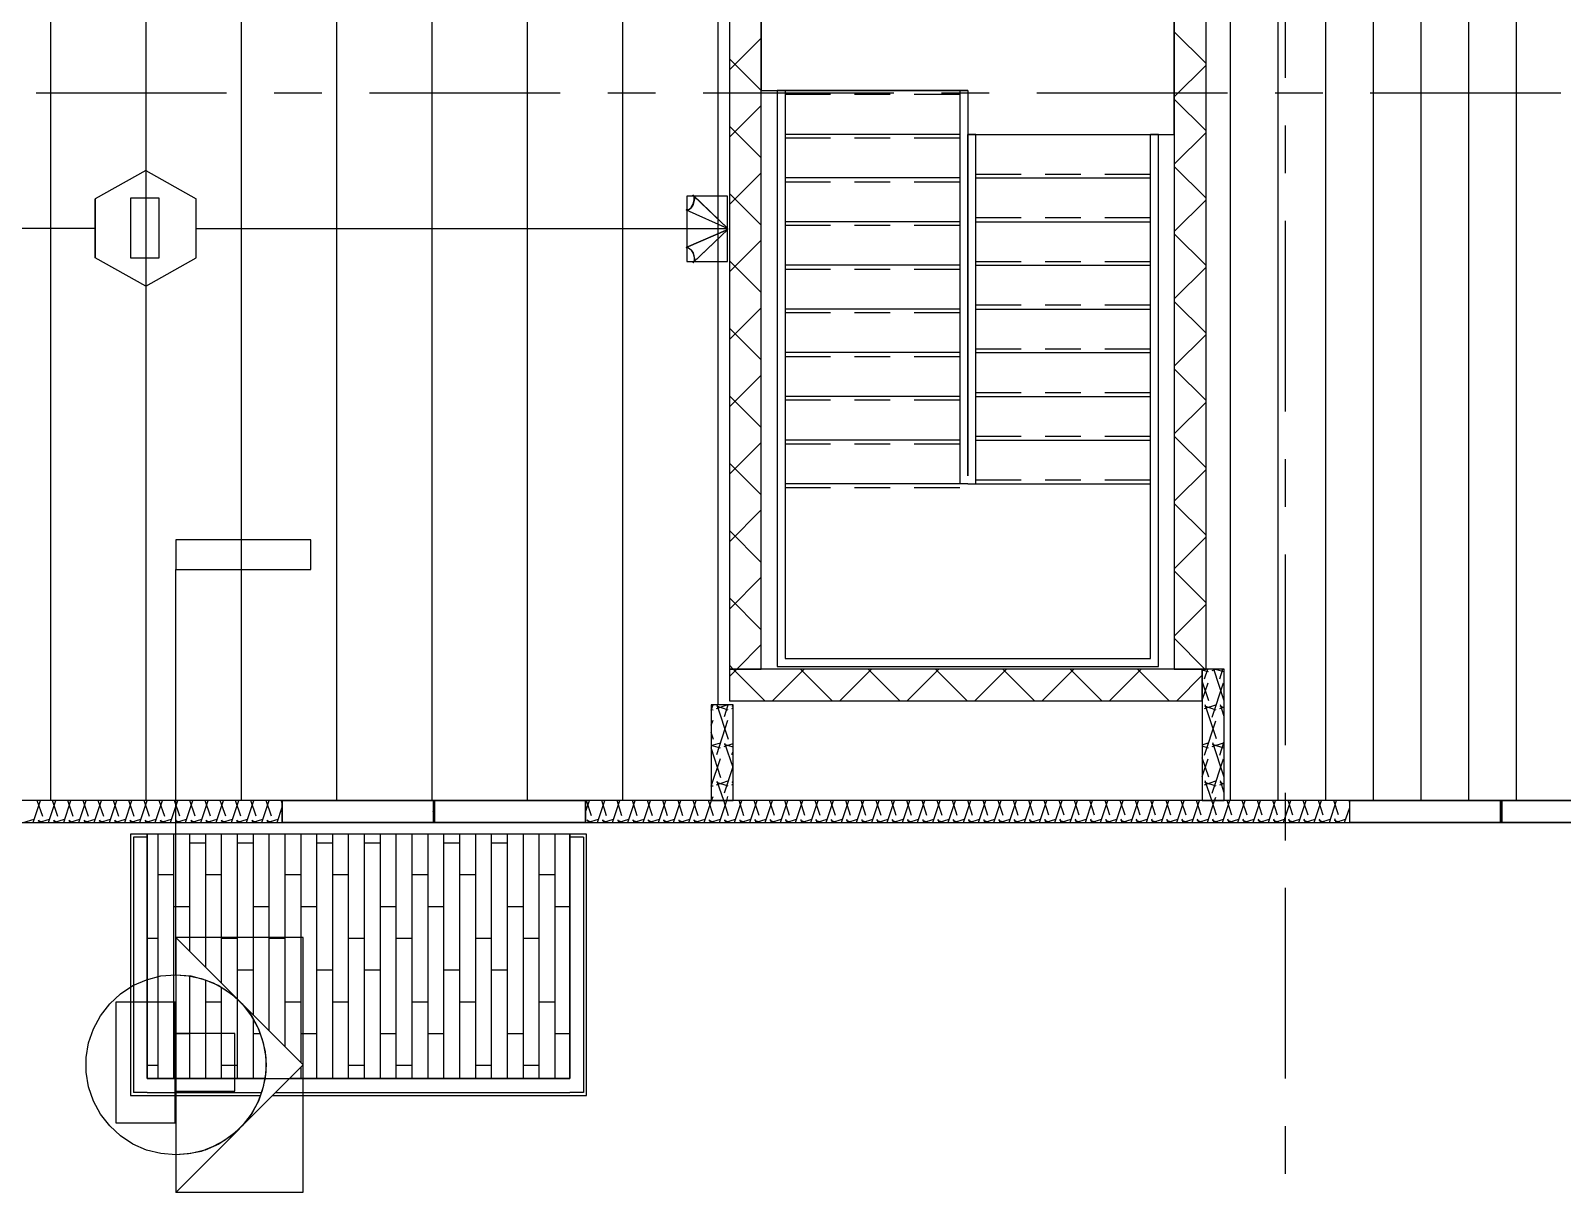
# Model space of a CAD drawing. Extents: x 0 to 3024, y 0 to 2160.
# Drawn here: x 1086.4 to 1375.6, y 273.8 to 493.2 of the extents above; entities that cross this region are included whole.
import ezdxf

# ---------------------------------------------------------------- set-up
doc = ezdxf.new("R2010")
doc.units = 0
doc.layers.add('CTR-1st_Phase-Structure_S213-THIRD_FLOOR_FRAMING_PLAN', color=7, linetype='CONTINUOUS')

msp = doc.modelspace()

# ---------------------------------------------------------------- linework, layer by layer
at = {"layer": 'CTR-1st_Phase-Structure_S213-THIRD_FLOOR_FRAMING_PLAN', "color": 1}
for points in [[(1366.919966, 639.480038), (1366.919966, 370.260045), (1366.919966, 347.760045)], [(1357.919966, 630.480038), (1357.919966, 370.260045), (1357.919966, 347.760045)], [(1348.919966, 621.480038), (1348.919966, 370.260045), (1348.919966, 347.760045)], [(1090.139973, 616.200039), (1090.139973, 370.260045), (1090.139973, 347.760045)], [(1162.139971, 616.200039), (1162.139971, 370.260045), (1162.139971, 347.760045)], [(1180.13997, 616.200039), (1180.13997, 370.260045), (1180.13997, 347.760045)], [(1198.13997, 616.200039), (1198.13997, 370.260045), (1198.13997, 347.760045)], [(1216.13997, 616.200039), (1216.13997, 388.380044), (1216.13997, 365.880045)], [(1312.919967, 616.200039), (1312.919967, 370.260045), (1312.919967, 347.760045)], [(1339.919967, 612.480039), (1339.919967, 370.260045), (1339.919967, 347.760045)], [(1321.919967, 608.280039), (1321.919967, 370.260045), (1321.919967, 347.760045)], [(1330.919967, 603.480039), (1330.919967, 370.260045), (1330.919967, 347.760045)], [(1108.139972, 600.480039), (1108.139972, 370.260045), (1108.139972, 347.760045)], [(1126.139972, 600.480039), (1126.139972, 370.260045), (1126.139972, 347.760045)], [(1144.139971, 600.480039), (1144.139971, 370.260045), (1144.139971, 347.760045)], [(1323.359967, 484.260042), (1323.359967, 520.260041)], [(1308.359967, 486.960042), (1302.359967, 492.960042)], [(1218.35997, 485.760042), (1224.359969, 491.760042)], [(1224.359969, 481.860042), (1218.35997, 487.860042)], [(1302.359967, 480.660042), (1308.359967, 486.660042)], [(1123.379972, 481.380042), (1087.379973, 481.380042)], [(1141.379971, 481.380042), (1132.379972, 481.380042)], [(1186.37997, 481.380042), (1150.379971, 481.380042)], [(1204.37997, 481.380042), (1195.37997, 481.380042)], [(1249.379969, 481.380042), (1213.37997, 481.380042)], [(1228.859969, 481.860042), (1227.359969, 481.860042), (1227.359969, 405.780044)], [(1228.859969, 481.860042), (1228.859969, 473.580042)], [(1261.859968, 481.860042), (1228.859969, 481.860042)], [(1237.439969, 481.080042), (1228.859969, 481.080042)], [(1248.719969, 481.080042), (1241.939969, 481.080042)], [(1261.859968, 481.080042), (1253.219969, 481.080042)], [(1267.379968, 481.380042), (1258.379969, 481.380042)], [(1263.359968, 481.860042), (1261.859968, 481.860042)], [(1261.859968, 481.860042), (1261.859968, 473.580042)], [(1263.359968, 481.860042), (1263.359968, 409.080044)], [(1312.379967, 481.380042), (1276.379968, 481.380042)], [(1308.359967, 474.240042), (1302.359967, 480.240042)], [(1330.379967, 481.380042), (1321.379967, 481.380042)], [(1375.379966, 481.380042), (1339.379967, 481.380042)], [(1218.35997, 473.040042), (1224.359969, 479.040042)], [(1224.359969, 469.140042), (1218.35997, 475.140042)], [(1323.359967, 466.260042), (1323.359967, 475.260042)], [(1228.859969, 473.580042), (1228.859969, 465.360042)], [(1261.859968, 473.580042), (1228.859969, 473.580042)], [(1237.439969, 472.860042), (1228.859969, 472.860042)], [(1248.719969, 472.860042), (1241.939969, 472.860042)], [(1261.859968, 472.860042), (1253.219969, 472.860042)], [(1261.859968, 473.580042), (1261.859968, 465.360042)], [(1264.859968, 473.580042), (1263.359968, 473.580042)], [(1263.359968, 409.080044), (1263.359968, 473.580042)], [(1264.859968, 465.360042), (1264.859968, 473.580042)], [(1264.859968, 473.580042), (1297.859968, 473.580042)], [(1299.359968, 473.580042), (1297.859968, 473.580042)], [(1297.859968, 465.360042), (1297.859968, 473.580042)], [(1299.359968, 401.160044), (1299.359968, 473.580042)], [(1302.359967, 467.940042), (1308.359967, 473.940042)], [(1218.35997, 460.320042), (1224.359969, 466.320042)], [(1264.859968, 466.080042), (1273.439968, 466.080042)], [(1277.939968, 466.080042), (1284.719968, 466.080042)], [(1289.219968, 466.080042), (1297.859968, 466.080042)], [(1308.359967, 461.520042), (1302.359967, 467.520042)], [(1228.859969, 465.360042), (1228.859969, 457.080043)], [(1261.859968, 465.360042), (1228.859969, 465.360042)], [(1237.439969, 464.580042), (1228.859969, 464.580042)], [(1248.719969, 464.580042), (1241.939969, 464.580042)], [(1261.859968, 464.580042), (1253.219969, 464.580042)], [(1261.859968, 465.360042), (1261.859968, 457.080043)], [(1264.859968, 457.080043), (1264.859968, 465.360042)], [(1264.859968, 465.360042), (1297.859968, 465.360042)], [(1297.859968, 457.080043), (1297.859968, 465.360042)], [(1224.359969, 456.420043), (1218.35997, 462.420042)], [(1302.359967, 455.220043), (1308.359967, 461.220042)], [(1228.859969, 457.080043), (1228.859969, 448.860043)], [(1261.859968, 457.080043), (1228.859969, 457.080043)], [(1261.859968, 457.080043), (1261.859968, 448.860043)], [(1264.859968, 457.860043), (1273.439968, 457.860043)], [(1264.859968, 448.860043), (1264.859968, 457.080043)], [(1264.859968, 457.080043), (1297.859968, 457.080043)], [(1277.939968, 457.860043), (1284.719968, 457.860043)], [(1289.219968, 457.860043), (1297.859968, 457.860043)], [(1297.859968, 448.860043), (1297.859968, 457.080043)], [(1323.359967, 421.260043), (1323.359967, 457.260043)], [(1237.439969, 456.360043), (1228.859969, 456.360043)], [(1248.719969, 456.360043), (1241.939969, 456.360043)], [(1261.859968, 456.360043), (1253.219969, 456.360043)], [(1308.359967, 448.800043), (1302.359967, 454.800043)], [(1218.35997, 447.600043), (1224.359969, 453.600043)], [(1224.359969, 443.700043), (1218.35997, 449.700043)], [(1228.859969, 448.860043), (1228.859969, 440.580043)], [(1261.859968, 448.860043), (1228.859969, 448.860043)], [(1261.859968, 448.860043), (1261.859968, 440.580043)], [(1264.859968, 449.580043), (1273.439968, 449.580043)], [(1264.859968, 440.580043), (1264.859968, 448.860043)], [(1264.859968, 448.860043), (1297.859968, 448.860043)], [(1277.939968, 449.580043), (1284.719968, 449.580043)], [(1289.219968, 449.580043), (1297.859968, 449.580043)], [(1297.859968, 440.580043), (1297.859968, 448.860043)], [(1302.359967, 442.500043), (1308.359967, 448.500043)], [(1237.439969, 448.080043), (1228.859969, 448.080043)], [(1248.719969, 448.080043), (1241.939969, 448.080043)], [(1261.859968, 448.080043), (1253.219969, 448.080043)], [(1218.35997, 434.820043), (1224.359969, 440.820043)], [(1228.859969, 440.580043), (1228.859969, 432.360043)], [(1261.859968, 440.580043), (1228.859969, 440.580043)], [(1237.439969, 439.860043), (1228.859969, 439.860043)], [(1248.719969, 439.860043), (1241.939969, 439.860043)], [(1261.859968, 439.860043), (1253.219969, 439.860043)], [(1261.859968, 440.580043), (1261.859968, 432.360043)], [(1264.859968, 441.360043), (1273.439968, 441.360043)], [(1264.859968, 432.360043), (1264.859968, 440.580043)], [(1264.859968, 440.580043), (1297.859968, 440.580043)], [(1277.939968, 441.360043), (1284.719968, 441.360043)], [(1289.219968, 441.360043), (1297.859968, 441.360043)], [(1297.859968, 432.360043), (1297.859968, 440.580043)], [(1308.359967, 436.020043), (1302.359967, 442.020043)], [(1224.359969, 430.980043), (1218.35997, 436.980043)], [(1302.359967, 429.780043), (1308.359967, 435.780043)], [(1228.859969, 432.360043), (1228.859969, 424.080043)], [(1261.859968, 432.360043), (1228.859969, 432.360043)], [(1237.439969, 431.580043), (1228.859969, 431.580043)], [(1248.719969, 431.580043), (1241.939969, 431.580043)], [(1261.859968, 431.580043), (1253.219969, 431.580043)], [(1261.859968, 432.360043), (1261.859968, 424.080043)], [(1264.859968, 433.080043), (1273.439968, 433.080043)], [(1264.859968, 424.080043), (1264.859968, 432.360043)], [(1264.859968, 432.360043), (1297.859968, 432.360043)], [(1277.939968, 433.080043), (1284.719968, 433.080043)], [(1289.219968, 433.080043), (1297.859968, 433.080043)], [(1297.859968, 424.080043), (1297.859968, 432.360043)], [(1308.359967, 423.300043), (1302.359967, 429.300043)], [(1218.35997, 422.100043), (1224.359969, 428.100043)], [(1224.359969, 418.200044), (1218.35997, 424.200043)], [(1228.859969, 424.080043), (1228.859969, 415.860044)], [(1261.859968, 424.080043), (1228.859969, 424.080043)], [(1237.439969, 423.360043), (1228.859969, 423.360043)], [(1248.719969, 423.360043), (1241.939969, 423.360043)], [(1261.859968, 423.360043), (1253.219969, 423.360043)], [(1261.859968, 424.080043), (1261.859968, 415.860044)], [(1264.859968, 424.860043), (1273.439968, 424.860043)], [(1264.859968, 415.860044), (1264.859968, 424.080043)], [(1264.859968, 424.080043), (1297.859968, 424.080043)], [(1277.939968, 424.860043), (1284.719968, 424.860043)], [(1289.219968, 424.860043), (1297.859968, 424.860043)], [(1297.859968, 415.860044), (1297.859968, 424.080043)], [(1302.359967, 417.000044), (1308.359967, 423.000043)], [(1264.859968, 416.580044), (1273.439968, 416.580044)], [(1277.939968, 416.580044), (1284.719968, 416.580044)], [(1289.219968, 416.580044), (1297.859968, 416.580044)], [(1308.359967, 410.580044), (1302.359967, 416.580044)], [(1218.35997, 409.380044), (1224.359969, 415.380044)], [(1228.859969, 415.860044), (1228.859969, 407.580044)], [(1261.859968, 415.860044), (1228.859969, 415.860044)], [(1237.439969, 415.080044), (1228.859969, 415.080044)], [(1248.719969, 415.080044), (1241.939969, 415.080044)], [(1261.859968, 415.080044), (1253.219969, 415.080044)], [(1261.859968, 415.860044), (1261.859968, 409.080044)], [(1264.859968, 407.580044), (1264.859968, 415.860044)], [(1264.859968, 415.860044), (1297.859968, 415.860044)], [(1297.859968, 407.580044), (1297.859968, 415.860044)], [(1224.359969, 405.480044), (1218.35997, 411.480044)], [(1323.359967, 403.260044), (1323.359967, 412.260044)], [(1261.859968, 409.080044), (1261.859968, 407.580044)], [(1261.859968, 409.080044), (1261.859968, 407.580044)], [(1264.859968, 408.360044), (1273.439968, 408.360044)], [(1277.939968, 408.360044), (1284.719968, 408.360044)], [(1289.219968, 408.360044), (1297.859968, 408.360044)], [(1302.359967, 404.280044), (1308.359967, 410.280044)], [(1227.359969, 405.780044), (1227.359969, 373.080045)], [(1228.859969, 407.580044), (1228.859969, 405.780044)], [(1261.859968, 407.580044), (1228.859969, 407.580044)], [(1237.439969, 406.860044), (1228.859969, 406.860044)], [(1228.859969, 405.780044), (1228.859969, 374.580045)], [(1248.719969, 406.860044), (1241.939969, 406.860044)], [(1261.859968, 406.860044), (1253.219969, 406.860044)], [(1263.359968, 407.580044), (1261.859968, 407.580044)], [(1263.359968, 407.580044), (1264.859968, 407.580044)], [(1264.859968, 407.580044), (1297.859968, 407.580044)], [(1297.859968, 401.160044), (1297.859968, 407.580044)], [(1218.35997, 396.660044), (1224.359969, 402.660044)], [(1308.359967, 397.860044), (1302.359967, 403.860044)], [(1297.859968, 374.580045), (1297.859968, 401.160044)], [(1299.359968, 373.080045), (1299.359968, 401.160044)], [(1224.359969, 392.760044), (1218.35997, 398.760044)], [(1302.359967, 391.560044), (1308.359967, 397.560044)], [(1323.359967, 358.260045), (1323.359967, 394.260044)], [(1308.359967, 385.140044), (1302.359967, 391.140044)], [(1218.35997, 383.940044), (1224.359969, 389.940044)], [(1224.359969, 380.040044), (1218.35997, 386.040044)], [(1302.359967, 378.840045), (1308.359967, 384.840044)], [(1219.73997, 372.600045), (1224.359969, 377.220045)], [(1308.119967, 372.600045), (1302.359967, 378.420045)], [(1219.01997, 372.600045), (1218.35997, 373.320045)], [(1228.859969, 374.580045), (1297.859968, 374.580045)], [(1218.35997, 371.220045), (1219.73997, 372.600045)], [(1225.019969, 366.600045), (1219.01997, 372.600045)], [(1226.459969, 366.600045), (1232.459969, 372.600045)], [(1227.359969, 373.080045), (1299.359968, 373.080045)], [(1237.739969, 366.600045), (1231.739969, 372.600045)], [(1239.179969, 366.600045), (1245.179969, 372.600045)], [(1250.519969, 366.600045), (1244.519969, 372.600045)], [(1251.899969, 366.600045), (1257.899969, 372.600045)], [(1263.239968, 366.600045), (1257.239969, 372.600045)], [(1264.679968, 366.600045), (1270.679968, 372.600045)], [(1275.959968, 366.600045), (1269.959968, 372.600045)], [(1277.399968, 366.600045), (1283.399968, 372.600045)], [(1288.679968, 366.600045), (1282.679968, 372.600045)], [(1290.119968, 366.600045), (1296.119968, 372.600045)], [(1301.399967, 366.600045), (1295.399968, 372.600045)], [(1302.839967, 366.600045), (1307.639967, 371.460045)], [(1323.359967, 340.260045), (1323.359967, 349.260045)], [(1110.359972, 341.400045), (1110.359972, 295.260047)], [(1113.359972, 341.400045), (1113.359972, 295.260047)], [(1116.359972, 341.400045), (1116.359972, 319.320046)], [(1119.359972, 341.400045), (1119.359972, 316.320046)], [(1122.359972, 341.400045), (1122.359972, 313.320046)], [(1125.359972, 341.400045), (1125.359972, 310.320046)], [(1128.359972, 341.400045), (1128.359972, 307.320046)], [(1131.359972, 341.400045), (1131.359972, 304.320046)], [(1134.359972, 341.400045), (1134.359972, 301.320046)], [(1137.359972, 341.400045), (1137.359972, 298.320047)], [(1140.359971, 341.400045), (1140.359971, 295.260047)], [(1143.359971, 341.400045), (1143.359971, 295.260047)], [(1146.359971, 341.400045), (1146.359971, 295.260047)], [(1149.359971, 341.400045), (1149.359971, 295.260047)], [(1152.359971, 341.400045), (1152.359971, 295.260047)], [(1155.359971, 341.400045), (1155.359971, 295.260047)], [(1158.359971, 341.400045), (1158.359971, 295.260047)], [(1161.359971, 341.400045), (1161.359971, 295.260047)], [(1164.359971, 341.400045), (1164.359971, 295.260047)], [(1167.359971, 341.400045), (1167.359971, 295.260047)], [(1170.359971, 341.400045), (1170.359971, 295.260047)], [(1173.359971, 341.400045), (1173.359971, 295.260047)], [(1176.359971, 341.400045), (1176.359971, 295.260047)], [(1179.359971, 341.400045), (1179.359971, 295.260047)], [(1182.35997, 341.400045), (1182.35997, 295.260047)], [(1185.35997, 341.400045), (1185.35997, 295.260047)], [(1116.359972, 339.780046), (1119.359972, 339.780046)], [(1125.359972, 339.780046), (1128.359972, 339.780046)], [(1140.359971, 339.780046), (1143.359971, 339.780046)], [(1149.359971, 339.780046), (1152.359971, 339.780046)], [(1164.359971, 339.780046), (1167.359971, 339.780046)], [(1173.359971, 339.780046), (1176.359971, 339.780046)], [(1110.359972, 333.780046), (1113.359972, 333.780046)], [(1119.359972, 333.780046), (1122.359972, 333.780046)], [(1134.359972, 333.780046), (1137.359972, 333.780046)], [(1143.359971, 333.780046), (1146.359971, 333.780046)], [(1158.359971, 333.780046), (1161.359971, 333.780046)], [(1167.359971, 333.780046), (1170.359971, 333.780046)], [(1182.35997, 333.780046), (1185.35997, 333.780046)], [(1323.359967, 295.260047), (1323.359967, 331.260046)], [(1113.359972, 327.780046), (1116.359972, 327.780046)], [(1128.359972, 327.780046), (1131.359972, 327.780046)], [(1137.359972, 327.780046), (1140.359971, 327.780046)], [(1152.359971, 327.780046), (1155.359971, 327.780046)], [(1161.359971, 327.780046), (1164.359971, 327.780046)], [(1176.359971, 327.780046), (1179.359971, 327.780046)], [(1185.35997, 327.780046), (1188.17997, 327.780046)], [(1108.379972, 321.780046), (1110.359972, 321.780046)], [(1122.359972, 321.780046), (1125.359972, 321.780046)], [(1131.359972, 321.780046), (1134.359972, 321.780046)], [(1146.359971, 321.780046), (1149.359971, 321.780046)], [(1155.359971, 321.780046), (1158.359971, 321.780046)], [(1170.359971, 321.780046), (1173.359971, 321.780046)], [(1179.359971, 321.780046), (1182.35997, 321.780046)], [(1125.359972, 315.780046), (1128.359972, 315.780046)], [(1140.359971, 315.780046), (1143.359971, 315.780046)], [(1149.359971, 315.780046), (1152.359971, 315.780046)], [(1164.359971, 315.780046), (1167.359971, 315.780046)], [(1173.359971, 315.780046), (1176.359971, 315.780046)], [(1116.359972, 314.640046), (1116.359972, 295.260047)], [(1119.359972, 313.860046), (1119.359972, 295.260047)], [(1122.359972, 312.480046), (1122.359972, 295.260047)], [(1110.359972, 309.780046), (1113.359972, 309.780046)], [(1119.359972, 309.780046), (1122.359972, 309.780046)], [(1125.359972, 310.260046), (1125.359972, 295.260047)], [(1134.359972, 309.780046), (1137.359972, 309.780046)], [(1143.359971, 309.780046), (1146.359971, 309.780046)], [(1158.359971, 309.780046), (1161.359971, 309.780046)], [(1167.359971, 309.780046), (1170.359971, 309.780046)], [(1182.35997, 309.780046), (1185.35997, 309.780046)], [(1113.359972, 303.780046), (1116.359972, 303.780046)], [(1128.359972, 306.540046), (1128.359972, 295.260047)], [(1128.359972, 303.780046), (1129.679972, 303.780046)], [(1137.359972, 303.780046), (1140.359971, 303.780046)], [(1152.359971, 303.780046), (1155.359971, 303.780046)], [(1161.359971, 303.780046), (1164.359971, 303.780046)], [(1176.359971, 303.780046), (1179.359971, 303.780046)], [(1185.35997, 303.780046), (1188.17997, 303.780046)], [(1108.379972, 297.780047), (1110.359972, 297.780047)], [(1122.359972, 297.780047), (1125.359972, 297.780047)], [(1137.359972, 297.420047), (1137.359972, 295.260047)], [(1146.359971, 297.780047), (1149.359971, 297.780047)], [(1155.359971, 297.780047), (1158.359971, 297.780047)], [(1170.359971, 297.780047), (1173.359971, 297.780047)], [(1179.359971, 297.780047), (1182.35997, 297.780047)], [(1323.359967, 277.260047), (1323.359967, 286.260047)]]:
    msp.add_lwpolyline(points, dxfattribs=at)
at = {"layer": 'CTR-1st_Phase-Structure_S213-THIRD_FLOOR_FRAMING_PLAN', "color": 7}
for points in [[(1218.35997, 534.600041), (1218.35997, 372.600045), (1224.359969, 372.600045), (1224.359969, 534.600041)], [(1302.359967, 534.600041), (1302.359967, 372.600045), (1308.359967, 372.600045), (1308.359967, 534.600041)], [(1105.199972, 461.520042), (1105.199972, 450.240043), (1110.659972, 450.240043), (1110.659972, 461.520042)], [(1218.05997, 455.820043), (1211.63997, 461.940042), (1211.69997, 461.820042), (1211.75997, 461.580042), (1211.75997, 461.340042), (1211.69997, 461.100042), (1211.63997, 460.860042), (1211.57997, 460.560042), (1211.45997, 460.320042), (1211.27997, 460.020042), (1211.15997, 459.840043), (1210.97997, 459.600043), (1210.79997, 459.480043), (1210.61997, 459.360043), (1210.43997, 459.300043), (1210.31997, 459.240043), (1210.13997, 459.300043)], [(1210.31997, 461.940042), (1210.31997, 449.580043), (1218.00007, 449.580043), (1218.00007, 461.940042)], [(1218.05997, 455.640043), (1210.13997, 452.220043), (1210.31997, 452.220043), (1210.43997, 452.220043), (1210.61997, 452.160043), (1210.79997, 452.040043), (1210.97997, 451.860043), (1211.15997, 451.680043), (1211.27997, 451.440043), (1211.45997, 451.200043), (1211.57997, 450.960043), (1211.63997, 450.660043), (1211.69997, 450.420043), (1211.75997, 450.120043), (1211.75997, 449.880043), (1211.69997, 449.700043), (1211.63997, 449.520043)], [(1113.779972, 397.020044), (1113.779972, 391.380144), (1139.279972, 391.380144), (1139.279972, 397.020044)], [(1139.279972, 397.020044), (1113.779972, 397.020044), (1113.779972, 391.380044), (1139.279972, 391.380044)], [(1218.35997, 372.600045), (1218.35997, 366.600045), (1307.639967, 366.600045), (1307.639967, 372.600045)], [(1307.639967, 372.600045), (1307.639967, 347.760045), (1311.779967, 347.760045), (1311.779967, 372.600045)], [(1214.87997, 365.880045), (1214.87997, 347.760045), (1219.01997, 347.760045), (1219.01997, 365.880045)], [(384.77999, 347.760045), (384.77999, 343.620145), (1565.759961, 343.620145), (1565.759961, 347.760045)], [(1047.179974, 343.620045), (1133.879972, 343.620045), (1133.879972, 347.760045), (1047.179974, 347.760045)], [(1162.379971, 343.620045), (1162.679971, 343.620045), (1162.679971, 347.760045), (1162.379971, 347.760045)], [(1363.979966, 343.620045), (1364.279966, 343.620045), (1364.279966, 347.760045), (1363.979966, 347.760045)], [(1108.379972, 341.400045), (1108.379972, 295.260047), (1188.17997, 295.260047), (1188.17997, 341.400045)], [(1113.779972, 321.900046), (1113.779972, 273.840047), (1137.839972, 273.840047), (1137.839972, 321.900046)], [(1137.839972, 297.840047), (1113.779972, 321.900046), (1113.779972, 314.880046), (1116.179972, 314.700046), (1118.579972, 314.160046), (1120.859972, 313.320046), (1122.959972, 312.180046), (1124.939972, 310.740046), (1126.619972, 309.000046), (1128.119972, 307.080046), (1129.259972, 304.920046), (1130.099972, 302.640046), (1130.639972, 300.300046), (1130.819972, 297.840047), (1130.639972, 295.440047), (1130.099972, 293.040047), (1129.259972, 290.820047), (1128.119972, 288.660047), (1126.619972, 286.740047), (1124.939972, 285.000047), (1122.959972, 283.560047), (1120.859972, 282.420047), (1118.579972, 281.520047), (1116.179972, 281.040047), (1113.779972, 280.860047), (1113.779972, 273.780047)], [(1102.439972, 309.720046), (1102.439972, 286.920047), (1113.659972, 286.920047), (1113.659972, 309.720046)], [(1113.659972, 303.780046), (1113.659972, 292.860047), (1124.939972, 292.860047), (1124.939972, 303.780046)]]:
    msp.add_lwpolyline(points, close=True, dxfattribs=at)
for points in [[(1218.35997, 534.600041), (1218.35997, 372.600045)], [(1224.359969, 372.600045), (1224.359969, 534.600041)], [(1224.359969, 534.600041), (1224.359969, 481.860042), (1263.359968, 481.860042), (1263.359968, 473.580042), (1302.359967, 473.580042), (1302.359967, 534.600041)], [(1302.359967, 534.600041), (1302.359967, 372.600045)], [(1307.639967, 372.600045), (1308.359967, 372.600045), (1308.359967, 534.600041), (1306.379967, 534.600041)], [(1108.139972, 466.740042), (1098.539973, 461.400042), (1098.539973, 450.240043)], [(1108.139972, 466.740042), (1117.619972, 461.400042)], [(1108.139972, 444.900043), (1098.539973, 450.240043), (1098.539973, 461.400042)], [(1108.139972, 444.900043), (1117.619972, 450.240043), (1117.619972, 461.400042)], [(1211.09997, 459.780043), (1211.45997, 460.380042)], [(1218.05997, 455.820043), (1211.39997, 462.180042)], [(1211.69997, 461.220042), (1211.69997, 461.820042), (1211.39997, 462.180042)], [(1211.51997, 460.440042), (1211.69997, 461.160042)], [(1210.13997, 459.300043), (1218.05997, 455.820043)], [(1210.13997, 459.300043), (1210.61997, 459.300043)], [(1210.61997, 459.360043), (1211.09997, 459.720043)], [(1098.539973, 455.820043), (998.279975, 455.820043)], [(1117.619972, 455.820043), (1218.05997, 455.820043)], [(1210.13997, 452.220043), (1218.05997, 455.640043)], [(1218.05997, 455.640043), (1211.39997, 449.340043)], [(1210.13997, 452.220043), (1210.61997, 452.160043), (1211.09997, 451.800043)], [(1211.09997, 451.740043), (1211.45997, 451.080043)], [(1211.69997, 450.300043), (1211.69997, 449.700043), (1211.39997, 449.340043)], [(1211.51997, 451.080043), (1211.69997, 450.360043)], [(1113.779972, 397.020044), (1113.779972, 391.380044)], [(1139.279972, 397.020044), (1113.779972, 397.020044)], [(1139.279972, 391.380044), (1139.279972, 397.020044)], [(1113.779972, 314.880046), (1113.779972, 391.380044)], [(1113.779972, 391.380044), (1139.279972, 391.380044)], [(1218.35997, 372.600045), (1218.35997, 366.600045)], [(1302.359967, 372.600045), (1224.359969, 372.600045)], [(1311.779967, 347.760045), (1311.779967, 372.600045), (1307.639967, 372.600045)], [(1307.639967, 366.600045), (1307.639967, 372.600045)], [(1219.01997, 347.760045), (1219.01997, 365.880045), (1214.87997, 365.880045), (1214.87997, 347.760045)], [(1218.35997, 366.600045), (1307.639967, 366.600045)], [(1307.639967, 366.600045), (1307.639967, 347.760045)], [(1133.879972, 347.760045), (1162.379971, 347.760045)], [(1133.879972, 347.760045), (1133.879972, 343.620045)], [(1162.379971, 347.760045), (1162.379971, 343.620045)], [(1162.679971, 347.760045), (1191.17997, 347.760045)], [(1162.679971, 343.620045), (1162.679971, 347.760045)], [(1191.17997, 343.620045), (1335.479967, 343.620045), (1335.479967, 347.760045), (1311.779967, 347.760045)], [(1214.87997, 347.760045), (1191.17997, 347.760045), (1191.17997, 343.620045)], [(1191.17997, 343.620045), (1191.17997, 347.760045)], [(1307.639967, 347.760045), (1219.01997, 347.760045)], [(1335.479967, 347.760045), (1363.979966, 347.760045)], [(1335.479967, 343.620045), (1335.479967, 347.760045)], [(1363.979966, 343.620045), (1363.979966, 347.760045)], [(1364.279966, 347.760045), (1392.779965, 347.760045)], [(1364.279966, 343.620045), (1364.279966, 347.760045)], [(1108.379972, 295.260047), (1108.379972, 340.860045), (1108.379972, 341.400045), (1105.799972, 341.400045), (1105.199972, 341.400045), (1105.199972, 292.080047), (1105.799972, 292.080047), (1108.379972, 292.080047)], [(1190.75997, 341.400045), (1105.799972, 341.400045)], [(1162.379971, 343.620045), (1133.879972, 343.620045)], [(1191.17997, 343.620045), (1162.679971, 343.620045)], [(1191.35997, 292.080047), (1191.35997, 341.400045), (1190.75997, 341.400045), (1188.17997, 341.400045), (1188.17997, 340.860045), (1188.17997, 295.260047)], [(1363.979966, 343.620045), (1335.479967, 343.620045)], [(1392.779965, 343.620045), (1364.279966, 343.620045)], [(1105.799972, 340.860045), (1105.799972, 292.620047)], [(1108.379972, 340.860045), (1105.799972, 340.860045)], [(1190.75997, 340.860045), (1188.17997, 340.860045)], [(1190.75997, 340.860045), (1190.75997, 292.620047)], [(1113.779972, 280.860047), (1113.779972, 273.780047), (1137.839972, 297.840047), (1113.779972, 321.900046), (1113.779972, 314.880046), (1116.599972, 314.640046), (1119.299972, 313.920046), (1121.879972, 312.840046), (1124.219972, 311.280046), (1126.319972, 309.360046), (1127.999972, 307.140046), (1129.379972, 304.680046), (1130.279972, 302.040046), (1130.759972, 299.280047), (1130.759972, 296.460047), (1130.279972, 293.700047), (1129.379972, 291.000047), (1127.999972, 288.540047), (1126.319972, 286.320047), (1124.219972, 284.460047), (1121.879972, 282.900047), (1119.299972, 281.760047), (1116.599972, 281.100047), (1113.779972, 280.860047), (1110.959972, 281.100047), (1108.259972, 281.760047), (1105.679972, 282.900047), (1103.339972, 284.460047), (1101.299972, 286.320047), (1099.559973, 288.540047), (1098.239973, 291.000047), (1097.279973, 293.700047), (1096.859973, 296.460047), (1096.859973, 299.280047), (1097.279973, 302.040046), (1098.239973, 304.680046), (1099.559973, 307.140046), (1101.299972, 309.360046), (1103.339972, 311.280046), (1105.679972, 312.840046), (1108.259972, 313.920046), (1110.959972, 314.640046), (1113.779972, 314.880046)], [(1130.579972, 295.260047), (1108.379972, 295.260047)], [(1188.17997, 295.260047), (1135.259972, 295.260047)], [(1108.379972, 292.620047), (1105.799972, 292.620047)], [(1108.379972, 292.620047), (1129.919972, 292.620047)], [(1132.619972, 292.620047), (1188.17997, 292.620047)], [(1190.75997, 292.620047), (1188.17997, 292.620047)], [(1108.379972, 292.080047), (1129.739972, 292.080047)], [(1132.019972, 292.080047), (1188.17997, 292.080047)], [(1188.17997, 292.080047), (1190.75997, 292.080047), (1191.35997, 292.080047)]]:
    msp.add_lwpolyline(points, dxfattribs=at)
at = {"layer": 'CTR-1st_Phase-Structure_S213-THIRD_FLOOR_FRAMING_PLAN', "color": 2}
for points in [[(1308.839967, 372.060045), (1307.639967, 372.420045)], [(1308.899967, 366.600045), (1307.639967, 370.320045)], [(1308.059967, 370.740045), (1308.659967, 372.600045)], [(1309.499967, 372.360045), (1310.219967, 372.600045)], [(1311.779967, 366.600045), (1309.799967, 372.600045)], [(1311.719967, 372.060045), (1309.979967, 372.600045)], [(1310.939967, 370.740045), (1311.539967, 372.600045)], [(1307.639967, 366.720045), (1308.779967, 370.020045)], [(1309.499967, 363.540045), (1311.659967, 370.020045)], [(1214.87997, 365.820045), (1215.05997, 365.880045)], [(1214.87997, 364.860045), (1215.23997, 365.880045)], [(1215.23997, 364.860045), (1214.87997, 364.920045)], [(1215.89997, 365.160045), (1217.93997, 365.880045)], [(1218.11997, 364.860045), (1215.95997, 365.580045), (1215.95997, 365.580045)], [(1218.17997, 359.280045), (1216.01997, 365.760045)], [(1217.39997, 363.660045), (1218.11997, 365.880045)], [(1218.77997, 365.160045), (1219.01997, 365.280045)], [(1219.01997, 365.520045), (1218.83997, 365.580045), (1218.83997, 365.580045)], [(1219.01997, 365.520045), (1218.89997, 365.820045)], [(1308.059967, 365.160045), (1310.219967, 365.880045), (1310.219967, 365.880045)], [(1310.279967, 364.860045), (1308.119967, 365.580045), (1308.119967, 365.580045)], [(1310.339967, 359.400045), (1308.179967, 365.880045)], [(1310.939967, 365.160045), (1311.779967, 365.460045)], [(1311.779967, 365.280045), (1310.999967, 365.580045), (1310.999967, 365.580045)], [(1311.779967, 363.660045), (1311.059967, 365.880045)], [(1214.87997, 361.980045), (1215.23997, 362.940045)], [(1215.95997, 356.460045), (1218.05997, 362.940045)], [(1308.059967, 356.340045), (1310.219967, 362.820045)], [(1215.29997, 359.280045), (1214.87997, 360.600045)], [(1310.939967, 356.340045), (1311.779967, 358.920045)], [(1214.87997, 358.140045), (1216.61997, 358.680045), (1216.61997, 358.680045)], [(1216.67997, 357.660045), (1214.87997, 358.200045)], [(1216.73997, 352.080045), (1214.87997, 357.720045)], [(1217.33997, 357.960045), (1219.01997, 358.560045)], [(1219.01997, 357.840045), (1217.39997, 358.380045), (1217.39997, 358.380045)], [(1219.01997, 354.000045), (1217.45997, 358.560045)], [(1218.77997, 356.460045), (1219.01997, 357.060045)], [(1307.639967, 358.320045), (1308.779967, 358.680045), (1308.779967, 358.680045)], [(1308.839967, 357.660045), (1307.639967, 358.020045)], [(1308.899967, 352.200045), (1307.639967, 355.860045)], [(1309.499967, 357.960045), (1311.659967, 358.680045), (1311.659967, 358.680045)], [(1311.719967, 357.660045), (1309.559967, 358.380045), (1309.559967, 358.380045)], [(1311.779967, 352.200045), (1309.619967, 358.680045)], [(1214.87997, 350.460045), (1216.67997, 355.740045)], [(1217.39997, 349.260045), (1219.01997, 354.180045)], [(1307.639967, 352.320045), (1308.779967, 355.620045)], [(1309.499967, 349.140045), (1311.659967, 355.620045)], [(1214.87997, 351.420045), (1215.17997, 351.480045), (1215.17997, 351.480045)], [(1215.23997, 350.460045), (1214.87997, 350.520045)], [(1215.89997, 350.760045), (1218.05997, 351.480045), (1218.05997, 351.480045)], [(1218.11997, 350.460045), (1215.95997, 351.180045), (1215.95997, 351.180045)], [(1217.27997, 347.760045), (1216.01997, 351.360045)], [(1218.77997, 350.760045), (1219.01997, 350.880045)], [(1219.01997, 351.120045), (1218.83997, 351.180045), (1218.83997, 351.180045)], [(1219.01997, 351.120045), (1218.89997, 351.360045)], [(1308.059967, 350.760045), (1310.219967, 351.480045), (1310.219967, 351.480045)], [(1310.279967, 350.460045), (1308.119967, 351.180045), (1308.119967, 351.180045)], [(1309.439967, 347.760045), (1308.179967, 351.480045)], [(1310.939967, 350.760045), (1311.779967, 351.060045)], [(1311.779967, 350.880045), (1310.999967, 351.180045), (1310.999967, 351.180045)], [(1311.779967, 349.260045), (1311.059967, 351.480045)], [(1086.839973, 343.620045), (1088.219973, 347.760045)], [(1088.639973, 344.760045), (1087.619973, 347.760045)], [(1089.719973, 343.620045), (1091.099973, 347.760045)], [(1091.519973, 344.760045), (1090.499973, 347.760045)], [(1092.599973, 343.620045), (1093.979973, 347.760045)], [(1094.399973, 344.760045), (1093.379973, 347.760045)], [(1095.479973, 343.620045), (1096.859973, 347.760045)], [(1097.279973, 344.760045), (1096.259973, 347.760045)], [(1098.359973, 343.620045), (1099.739973, 347.760045)], [(1100.159972, 344.760045), (1099.139973, 347.760045)], [(1101.239972, 343.620045), (1102.619972, 347.760045)], [(1103.039972, 344.760045), (1102.019972, 347.760045)], [(1104.119972, 343.620045), (1105.499972, 347.760045)], [(1105.919972, 344.760045), (1104.899972, 347.760045)], [(1106.999972, 343.620045), (1108.379972, 347.760045)], [(1108.799972, 344.760045), (1107.779972, 347.760045)], [(1109.879972, 343.620045), (1111.259972, 347.760045)], [(1111.679972, 344.760045), (1110.659972, 347.760045)], [(1112.759972, 343.620045), (1114.139972, 347.760045)], [(1114.559972, 344.820045), (1113.539972, 347.760045)], [(1115.639972, 343.620045), (1117.019972, 347.760045)], [(1117.439972, 344.820045), (1116.419972, 347.760045)], [(1118.519972, 343.620045), (1119.899972, 347.760045)], [(1120.319972, 344.820045), (1119.299972, 347.760045)], [(1121.399972, 343.620045), (1122.779972, 347.760045)], [(1123.199972, 344.820045), (1122.179972, 347.760045)], [(1124.279972, 343.620045), (1125.659972, 347.760045)], [(1126.079972, 344.820045), (1125.059972, 347.760045)], [(1127.159972, 343.620045), (1128.539972, 347.760045)], [(1128.959972, 344.820045), (1127.939972, 347.760045)], [(1130.039972, 343.620045), (1131.419972, 347.760045)], [(1131.839972, 344.820045), (1130.819972, 347.760045)], [(1133.879972, 347.280045), (1133.699972, 347.760045)], [(1162.679971, 347.280045), (1162.499971, 347.760045)], [(1191.17997, 345.600045), (1191.89997, 347.760045)], [(1192.25997, 344.880045), (1191.35997, 347.760045)], [(1193.39997, 343.620045), (1194.77997, 347.760045)], [(1195.13997, 344.880045), (1194.23997, 347.760045)], [(1196.27997, 343.620045), (1197.65997, 347.760045)], [(1198.01997, 344.880045), (1197.11997, 347.760045)], [(1199.15997, 343.620045), (1200.53997, 347.760045)], [(1200.89997, 344.880045), (1199.99997, 347.760045)], [(1202.03997, 343.620045), (1203.41997, 347.760045)], [(1203.77997, 344.880045), (1202.87997, 347.760045)], [(1204.91997, 343.620045), (1206.29997, 347.760045)], [(1206.65997, 344.880045), (1205.75997, 347.760045)], [(1207.79997, 343.620045), (1209.17997, 347.760045)], [(1209.53997, 344.880045), (1208.63997, 347.760045)], [(1210.67997, 343.620045), (1212.05997, 347.760045)], [(1212.41997, 344.880045), (1211.51997, 347.760045)], [(1213.55997, 343.620045), (1214.93997, 347.760045)], [(1215.29997, 344.880045), (1214.39997, 347.760045)], [(1214.93997, 347.760045), (1215.23997, 348.540045)], [(1216.43997, 343.620045), (1217.81997, 347.760045)], [(1218.17997, 344.880045), (1217.27997, 347.760045)], [(1217.81997, 347.760045), (1218.05997, 348.540045)], [(1219.31997, 343.620045), (1220.699969, 347.760045)], [(1221.059969, 344.880045), (1220.159969, 347.760045)], [(1222.199969, 343.620045), (1223.579969, 347.760045)], [(1223.939969, 344.940045), (1223.039969, 347.760045)], [(1225.079969, 343.620045), (1226.459969, 347.760045)], [(1226.819969, 344.940045), (1225.919969, 347.760045)], [(1227.959969, 343.620045), (1229.339969, 347.760045)], [(1229.699969, 344.940045), (1228.799969, 347.760045)], [(1230.839969, 343.620045), (1232.219969, 347.760045)], [(1232.579969, 344.940045), (1231.679969, 347.760045)], [(1233.719969, 343.620045), (1235.099969, 347.760045)], [(1235.459969, 344.940045), (1234.559969, 347.760045)], [(1236.599969, 343.620045), (1237.979969, 347.760045)], [(1238.339969, 344.940045), (1237.439969, 347.760045)], [(1239.479969, 343.620045), (1240.859969, 347.760045)], [(1241.219969, 344.940045), (1240.319969, 347.760045)], [(1242.359969, 343.620045), (1243.739969, 347.760045)], [(1244.099969, 344.940045), (1243.199969, 347.760045)], [(1245.239969, 343.620045), (1246.619969, 347.760045)], [(1246.979969, 344.940045), (1246.079969, 347.760045)], [(1248.119969, 343.620045), (1249.499969, 347.760045)], [(1249.859969, 344.940045), (1248.959969, 347.760045)], [(1250.999969, 343.620045), (1252.379969, 347.760045)], [(1252.739969, 344.940045), (1251.839969, 347.760045)], [(1253.879969, 343.620045), (1255.259969, 347.760045)], [(1255.619969, 344.940045), (1254.719969, 347.760045)], [(1256.759969, 343.620045), (1258.139969, 347.760045)], [(1258.499969, 344.940045), (1257.599969, 347.760045)], [(1259.639969, 343.620045), (1261.019968, 347.760045)], [(1261.379968, 344.940045), (1260.479968, 347.760045)], [(1262.519968, 343.620045), (1263.899968, 347.760045)], [(1264.259968, 344.940045), (1263.359968, 347.760045)], [(1265.399968, 343.620045), (1266.779968, 347.760045)], [(1267.139968, 344.940045), (1266.239968, 347.760045)], [(1268.279968, 343.620045), (1269.659968, 347.760045)], [(1270.019968, 344.940045), (1269.119968, 347.760045)], [(1271.159968, 343.620045), (1272.539968, 347.760045)], [(1272.899968, 344.940045), (1271.999968, 347.760045)], [(1274.039968, 343.620045), (1275.419968, 347.760045)], [(1275.779968, 344.940045), (1274.879968, 347.760045)], [(1276.919968, 343.620045), (1278.299968, 347.760045)], [(1278.659968, 345.000045), (1277.759968, 347.760045)], [(1279.799968, 343.620045), (1281.179968, 347.760045)], [(1281.539968, 345.000045), (1280.639968, 347.760045)], [(1282.679968, 343.620045), (1284.059968, 347.760045)], [(1284.419968, 345.000045), (1283.519968, 347.760045)], [(1285.559968, 343.620045), (1286.939968, 347.760045)], [(1287.299968, 345.000045), (1286.399968, 347.760045)], [(1288.439968, 343.620045), (1289.819968, 347.760045)], [(1290.179968, 345.000045), (1289.279968, 347.760045)], [(1291.319968, 343.620045), (1292.699968, 347.760045)], [(1293.059968, 345.000045), (1292.159968, 347.760045)], [(1294.199968, 343.620045), (1295.579968, 347.760045)], [(1295.939968, 345.000045), (1295.039968, 347.760045)], [(1297.079968, 343.620045), (1298.459968, 347.760045)], [(1298.819968, 345.000045), (1297.919968, 347.760045)], [(1299.959968, 343.620045), (1301.339967, 347.760045)], [(1301.699967, 345.000045), (1300.799967, 347.760045)], [(1302.839967, 343.620045), (1304.219967, 347.760045)], [(1304.579967, 345.000045), (1303.679967, 347.760045)], [(1305.719967, 343.620045), (1307.099967, 347.760045)], [(1307.459967, 345.000045), (1306.559967, 347.760045)], [(1308.599967, 343.620045), (1309.979967, 347.760045)], [(1310.339967, 345.000045), (1309.439967, 347.760045)], [(1309.979967, 347.760045), (1310.219967, 348.420045)], [(1311.479967, 343.620045), (1312.859967, 347.760045)], [(1313.219967, 345.000045), (1312.319967, 347.760045)], [(1314.359967, 343.620045), (1315.739967, 347.760045)], [(1316.099967, 345.000045), (1315.199967, 347.760045)], [(1317.239967, 343.620045), (1318.619967, 347.760045)], [(1318.979967, 345.000045), (1318.079967, 347.760045)], [(1320.119967, 343.620045), (1321.499967, 347.760045)], [(1321.859967, 345.000045), (1320.959967, 347.760045)], [(1322.999967, 343.620045), (1324.379967, 347.760045)], [(1324.739967, 345.000045), (1323.839967, 347.760045)], [(1325.879967, 343.620045), (1327.259967, 347.760045)], [(1327.619967, 345.000045), (1326.719967, 347.760045)], [(1328.759967, 343.620045), (1330.139967, 347.760045)], [(1330.499967, 345.000045), (1329.599967, 347.760045)], [(1331.639967, 343.620045), (1333.019967, 347.760045)], [(1333.379967, 345.060045), (1332.479967, 347.760045)], [(1335.479967, 347.340045), (1335.359967, 347.760045)], [(1364.279966, 347.340045), (1364.159966, 347.760045)], [(1084.979973, 343.620045), (1087.019973, 344.280045), (1087.019973, 344.280045)], [(1087.859973, 343.620045), (1089.899973, 344.280045), (1089.899973, 344.280045)], [(1090.739973, 343.620045), (1092.779973, 344.280045), (1092.779973, 344.280045)], [(1093.619973, 343.620045), (1095.659973, 344.280045), (1095.659973, 344.280045)], [(1096.499973, 343.620045), (1098.539973, 344.280045), (1098.539973, 344.280045)], [(1099.379973, 343.620045), (1101.419972, 344.280045), (1101.419972, 344.280045)], [(1102.259972, 343.620045), (1104.299972, 344.280045), (1104.299972, 344.280045)], [(1105.139972, 343.620045), (1107.179972, 344.280045), (1107.179972, 344.280045)], [(1108.019972, 343.620045), (1110.059972, 344.280045), (1110.059972, 344.280045)], [(1110.899972, 343.620045), (1112.939972, 344.280045), (1112.939972, 344.280045)], [(1113.779972, 343.620045), (1115.819972, 344.280045), (1115.819972, 344.280045)], [(1116.659972, 343.620045), (1118.699972, 344.280045), (1118.699972, 344.280045)], [(1119.539972, 343.620045), (1121.579972, 344.280045), (1121.579972, 344.280045)], [(1122.419972, 343.620045), (1124.459972, 344.280045), (1124.459972, 344.280045)], [(1125.299972, 343.620045), (1127.339972, 344.280045), (1127.339972, 344.280045)], [(1128.179972, 343.620045), (1130.219972, 344.280045), (1130.219972, 344.280045)], [(1131.059972, 343.620045), (1133.099972, 344.280045), (1133.099972, 344.280045)], [(1132.919972, 343.620045), (1133.879972, 346.500045)], [(1162.379971, 345.660045), (1162.679971, 346.500045)], [(1191.53997, 343.620045), (1193.57997, 344.280045), (1193.57997, 344.280045)], [(1194.41997, 343.620045), (1196.45997, 344.280045), (1196.45997, 344.280045)], [(1197.29997, 343.620045), (1199.33997, 344.280045), (1199.33997, 344.280045)], [(1200.17997, 343.620045), (1202.21997, 344.280045), (1202.21997, 344.280045)], [(1203.05997, 343.620045), (1205.09997, 344.280045), (1205.09997, 344.280045)], [(1205.93997, 343.620045), (1207.97997, 344.280045), (1207.97997, 344.280045)], [(1208.81997, 343.620045), (1210.85997, 344.280045), (1210.85997, 344.280045)], [(1211.69997, 343.620045), (1213.73997, 344.280045), (1213.73997, 344.280045)], [(1214.57997, 343.620045), (1216.61997, 344.280045), (1216.61997, 344.280045)], [(1217.45997, 343.620045), (1219.49997, 344.280045), (1219.49997, 344.280045)], [(1220.399969, 343.620045), (1222.379969, 344.280045), (1222.379969, 344.280045)], [(1223.279969, 343.620045), (1225.259969, 344.280045), (1225.259969, 344.280045)], [(1226.159969, 343.620045), (1228.139969, 344.280045), (1228.139969, 344.280045)], [(1229.039969, 343.620045), (1231.019969, 344.280045), (1231.019969, 344.280045)], [(1231.919969, 343.620045), (1233.899969, 344.280045), (1233.899969, 344.280045)], [(1234.799969, 343.620045), (1236.779969, 344.280045), (1236.779969, 344.280045)], [(1237.679969, 343.620045), (1239.659969, 344.280045), (1239.659969, 344.280045)], [(1240.559969, 343.620045), (1242.539969, 344.280045), (1242.539969, 344.280045)], [(1243.439969, 343.620045), (1245.419969, 344.280045), (1245.419969, 344.280045)], [(1246.319969, 343.620045), (1248.299969, 344.280045), (1248.299969, 344.280045)], [(1249.199969, 343.620045), (1251.179969, 344.280045), (1251.179969, 344.280045)], [(1252.079969, 343.620045), (1254.059969, 344.280045), (1254.059969, 344.280045)], [(1254.959969, 343.620045), (1256.939969, 344.280045), (1256.939969, 344.280045)], [(1257.839969, 343.620045), (1259.819969, 344.280045), (1259.819969, 344.280045)], [(1260.719968, 343.620045), (1262.699968, 344.280045), (1262.699968, 344.280045)], [(1263.599968, 343.620045), (1265.579968, 344.280045), (1265.579968, 344.280045)], [(1266.479968, 343.620045), (1268.459968, 344.280045), (1268.459968, 344.280045)], [(1269.359968, 343.620045), (1271.339968, 344.280045), (1271.339968, 344.280045)], [(1272.239968, 343.620045), (1274.219968, 344.280045), (1274.219968, 344.280045)], [(1275.119968, 343.620045), (1277.099968, 344.280045), (1277.099968, 344.280045)], [(1278.119968, 343.620045), (1277.939968, 344.280045)], [(1277.999968, 343.620045), (1279.979968, 344.280045), (1279.979968, 344.280045)], [(1280.999968, 343.620045), (1280.819968, 344.280045)], [(1280.879968, 343.620045), (1282.859968, 344.280045), (1282.859968, 344.280045)], [(1283.879968, 343.620045), (1283.699968, 344.280045)], [(1283.759968, 343.620045), (1285.739968, 344.280045), (1285.739968, 344.280045)], [(1286.759968, 343.620045), (1286.579968, 344.280045)], [(1286.639968, 343.620045), (1288.619968, 344.280045), (1288.619968, 344.280045)], [(1289.639968, 343.620045), (1289.459968, 344.280045)], [(1289.519968, 343.620045), (1291.499968, 344.280045), (1291.499968, 344.280045)], [(1292.519968, 343.620045), (1292.339968, 344.280045)], [(1292.399968, 343.620045), (1294.379968, 344.280045), (1294.379968, 344.280045)], [(1295.399968, 343.620045), (1295.219968, 344.280045)], [(1295.279968, 343.620045), (1297.259968, 344.280045), (1297.259968, 344.280045)], [(1298.279968, 343.620045), (1298.099968, 344.280045)], [(1298.159968, 343.620045), (1300.139967, 344.280045), (1300.139967, 344.280045)], [(1301.159967, 343.620045), (1300.979967, 344.280045)], [(1301.039967, 343.620045), (1303.019967, 344.280045), (1303.019967, 344.280045)], [(1304.039967, 343.620045), (1303.859967, 344.280045)], [(1303.919967, 343.620045), (1305.899967, 344.280045), (1305.899967, 344.280045)], [(1306.979967, 343.620045), (1306.739967, 344.280045)], [(1306.799967, 343.620045), (1308.779967, 344.280045), (1308.779967, 344.280045)], [(1309.859967, 343.620045), (1309.619967, 344.280045)], [(1309.679967, 343.620045), (1311.659967, 344.280045), (1311.659967, 344.280045)], [(1312.739967, 343.620045), (1312.499967, 344.280045)], [(1312.559967, 343.620045), (1314.539967, 344.280045), (1314.539967, 344.280045)], [(1315.619967, 343.620045), (1315.379967, 344.280045)], [(1315.439967, 343.620045), (1317.419967, 344.280045), (1317.419967, 344.280045)], [(1318.499967, 343.620045), (1318.259967, 344.280045)], [(1318.319967, 343.620045), (1320.299967, 344.280045), (1320.299967, 344.280045)], [(1321.379967, 343.620045), (1321.139967, 344.280045)], [(1321.199967, 343.620045), (1323.179967, 344.280045), (1323.179967, 344.280045)], [(1324.259967, 343.620045), (1324.019967, 344.280045)], [(1324.079967, 343.620045), (1326.059967, 344.280045), (1326.059967, 344.280045)], [(1327.139967, 343.620045), (1326.899967, 344.280045)], [(1326.959967, 343.620045), (1328.939967, 344.280045), (1328.939967, 344.280045)], [(1330.019967, 343.620045), (1329.779967, 344.280045)], [(1329.839967, 343.620045), (1331.819967, 344.280045), (1331.819967, 344.280045)], [(1332.899967, 343.620045), (1332.659967, 344.340045)], [(1332.719967, 343.620045), (1334.699967, 344.280045), (1334.699967, 344.280045)], [(1334.519967, 343.620045), (1335.479967, 346.440045)], [(1363.979966, 345.600045), (1364.279966, 346.440045)], [(1088.699973, 343.620045), (1087.799973, 343.920045), (1087.799973, 343.920045)], [(1088.039973, 343.620045), (1087.919973, 344.040045)], [(1091.579973, 343.620045), (1090.679973, 343.920045), (1090.679973, 343.920045)], [(1090.919973, 343.620045), (1090.799973, 344.040045)], [(1094.459973, 343.620045), (1093.559973, 343.920045), (1093.559973, 343.920045)], [(1093.799973, 343.620045), (1093.679973, 344.040045)], [(1097.339973, 343.620045), (1096.439973, 343.920045), (1096.439973, 343.920045)], [(1096.679973, 343.620045), (1096.559973, 344.040045)], [(1100.219972, 343.620045), (1099.319973, 343.920045), (1099.319973, 343.920045)], [(1099.559973, 343.620045), (1099.439973, 344.040045)], [(1103.099972, 343.620045), (1102.199972, 343.920045), (1102.199972, 343.920045)], [(1102.439972, 343.620045), (1102.319972, 344.040045)], [(1106.039972, 343.620045), (1105.079972, 343.920045), (1105.079972, 343.920045)], [(1105.319972, 343.620045), (1105.199972, 344.040045)], [(1108.919972, 343.620045), (1107.959972, 343.920045), (1107.959972, 343.920045)], [(1108.199972, 343.620045), (1108.079972, 344.040045)], [(1111.799972, 343.620045), (1110.839972, 343.920045), (1110.839972, 343.920045)], [(1111.079972, 343.620045), (1110.959972, 344.040045)], [(1114.679972, 343.620045), (1113.719972, 343.920045), (1113.719972, 343.920045)], [(1113.959972, 343.620045), (1113.839972, 344.040045)], [(1117.559972, 343.620045), (1116.599972, 343.920045), (1116.599972, 343.920045)], [(1116.839972, 343.620045), (1116.719972, 344.100045)], [(1120.439972, 343.620045), (1119.479972, 343.920045), (1119.479972, 343.920045)], [(1119.719972, 343.620045), (1119.599972, 344.100045)], [(1123.319972, 343.620045), (1122.359972, 343.920045), (1122.359972, 343.920045)], [(1122.599972, 343.620045), (1122.479972, 344.100045)], [(1126.199972, 343.620045), (1125.239972, 343.920045), (1125.239972, 343.920045)], [(1125.479972, 343.620045), (1125.359972, 344.100045)], [(1129.079972, 343.620045), (1128.119972, 343.920045), (1128.119972, 343.920045)], [(1128.359972, 343.620045), (1128.239972, 344.100045)], [(1131.959972, 343.620045), (1130.999972, 343.920045), (1130.999972, 343.920045)], [(1131.239972, 343.620045), (1131.119972, 344.100045)], [(1192.43997, 343.620045), (1191.47997, 343.980045), (1191.47997, 343.980045)], [(1191.71997, 343.620045), (1191.53997, 344.160045)], [(1195.31997, 343.620045), (1194.35997, 343.980045), (1194.35997, 343.980045)], [(1194.59997, 343.620045), (1194.41997, 344.160045)], [(1198.19997, 343.620045), (1197.23997, 343.980045), (1197.23997, 343.980045)], [(1197.47997, 343.620045), (1197.29997, 344.160045)], [(1201.07997, 343.620045), (1200.11997, 343.980045), (1200.11997, 343.980045)], [(1200.35997, 343.620045), (1200.17997, 344.160045)], [(1203.95997, 343.620045), (1202.99997, 343.980045), (1202.99997, 343.980045)], [(1203.23997, 343.620045), (1203.05997, 344.160045)], [(1206.83997, 343.620045), (1205.87997, 343.980045), (1205.87997, 343.980045)], [(1206.11997, 343.620045), (1205.93997, 344.160045)], [(1209.71997, 343.620045), (1208.75997, 343.980045), (1208.75997, 343.980045)], [(1208.99997, 343.620045), (1208.81997, 344.160045)], [(1212.59997, 343.620045), (1211.63997, 343.980045), (1211.63997, 343.980045)], [(1211.87997, 343.620045), (1211.69997, 344.160045)], [(1215.47997, 343.620045), (1214.51997, 343.980045), (1214.51997, 343.980045)], [(1214.75997, 343.620045), (1214.57997, 344.160045)], [(1218.35997, 343.620045), (1217.39997, 343.980045), (1217.39997, 343.980045)], [(1217.63997, 343.620045), (1217.45997, 344.160045)], [(1221.239969, 343.620045), (1220.279969, 343.980045), (1220.279969, 343.980045)], [(1220.519969, 343.620045), (1220.339969, 344.160045)], [(1224.119969, 343.620045), (1223.159969, 343.980045), (1223.159969, 343.980045)], [(1223.399969, 343.620045), (1223.219969, 344.220045)], [(1226.999969, 343.620045), (1226.039969, 343.980045), (1226.039969, 343.980045)], [(1226.279969, 343.620045), (1226.099969, 344.220045)], [(1229.879969, 343.620045), (1228.919969, 343.980045), (1228.919969, 343.980045)], [(1229.159969, 343.620045), (1228.979969, 344.220045)], [(1232.759969, 343.620045), (1231.799969, 343.980045), (1231.799969, 343.980045)], [(1232.039969, 343.620045), (1231.859969, 344.220045)], [(1235.639969, 343.620045), (1234.679969, 343.980045), (1234.679969, 343.980045)], [(1234.919969, 343.620045), (1234.739969, 344.220045)], [(1238.519969, 343.620045), (1237.559969, 343.980045), (1237.559969, 343.980045)], [(1237.799969, 343.620045), (1237.619969, 344.220045)], [(1241.399969, 343.620045), (1240.439969, 343.980045), (1240.439969, 343.980045)], [(1240.679969, 343.620045), (1240.499969, 344.220045)], [(1244.279969, 343.620045), (1243.319969, 343.980045), (1243.319969, 343.980045)], [(1243.559969, 343.620045), (1243.379969, 344.220045)], [(1247.159969, 343.620045), (1246.199969, 343.980045), (1246.199969, 343.980045)], [(1246.439969, 343.620045), (1246.259969, 344.220045)], [(1250.039969, 343.620045), (1249.079969, 343.980045), (1249.079969, 343.980045)], [(1249.319969, 343.620045), (1249.139969, 344.220045)], [(1252.919969, 343.620045), (1251.959969, 343.980045), (1251.959969, 343.980045)], [(1252.199969, 343.620045), (1252.019969, 344.220045)], [(1255.799969, 343.620045), (1254.839969, 343.980045), (1254.839969, 343.980045)], [(1255.079969, 343.620045), (1254.899969, 344.220045)], [(1258.679969, 343.620045), (1257.719969, 343.980045), (1257.719969, 343.980045)], [(1257.959969, 343.620045), (1257.779969, 344.220045)], [(1261.559968, 343.620045), (1260.599968, 343.980045), (1260.599968, 343.980045)], [(1260.839968, 343.620045), (1260.659968, 344.220045)], [(1264.439968, 343.620045), (1263.479968, 343.980045), (1263.479968, 343.980045)], [(1263.719968, 343.620045), (1263.539968, 344.220045)], [(1267.319968, 343.620045), (1266.359968, 343.980045), (1266.359968, 343.980045)], [(1266.599968, 343.620045), (1266.419968, 344.220045)], [(1270.199968, 343.620045), (1269.239968, 343.980045), (1269.239968, 343.980045)], [(1269.479968, 343.620045), (1269.299968, 344.220045)], [(1273.079968, 343.620045), (1272.119968, 343.980045), (1272.119968, 343.980045)], [(1272.359968, 343.620045), (1272.179968, 344.220045)], [(1275.959968, 343.620045), (1274.999968, 343.980045), (1274.999968, 343.980045)], [(1275.239968, 343.620045), (1275.059968, 344.220045)], [(1278.839968, 343.620045), (1277.879968, 343.980045), (1277.879968, 343.980045)], [(1281.719968, 343.620045), (1280.759968, 343.980045), (1280.759968, 343.980045)], [(1284.599968, 343.620045), (1283.639968, 343.980045), (1283.639968, 343.980045)], [(1287.539968, 343.620045), (1286.519968, 343.980045), (1286.519968, 343.980045)], [(1290.419968, 343.620045), (1289.399968, 343.980045), (1289.399968, 343.980045)], [(1293.299968, 343.620045), (1292.279968, 343.980045), (1292.279968, 343.980045)], [(1296.179968, 343.620045), (1295.159968, 343.980045), (1295.159968, 343.980045)], [(1299.059968, 343.620045), (1298.039968, 343.980045), (1298.039968, 343.980045)], [(1301.939967, 343.620045), (1300.919967, 343.980045), (1300.919967, 343.980045)], [(1304.819967, 343.620045), (1303.799967, 343.980045), (1303.799967, 343.980045)], [(1307.699967, 343.620045), (1306.679967, 343.980045), (1306.679967, 343.980045)], [(1310.579967, 343.620045), (1309.559967, 343.980045), (1309.559967, 343.980045)], [(1313.459967, 343.620045), (1312.439967, 343.980045), (1312.439967, 343.980045)], [(1316.339967, 343.620045), (1315.319967, 343.980045), (1315.319967, 343.980045)], [(1319.219967, 343.620045), (1318.199967, 343.980045), (1318.199967, 343.980045)], [(1322.099967, 343.620045), (1321.079967, 343.980045), (1321.079967, 343.980045)], [(1324.979967, 343.620045), (1323.959967, 343.980045), (1323.959967, 343.980045)], [(1327.859967, 343.620045), (1326.839967, 343.980045), (1326.839967, 343.980045)], [(1330.739967, 343.620045), (1329.719967, 343.980045), (1329.719967, 343.980045)], [(1333.619967, 343.620045), (1332.599967, 343.980045), (1332.599967, 343.980045)]]:
    msp.add_lwpolyline(points, dxfattribs=at)
for points in [[(1133.879972, 343.920045), (1133.879972, 343.920045)], [(1162.679971, 343.920045), (1162.679971, 343.920045)], [(1335.479967, 343.980045), (1335.479967, 343.980045)], [(1364.279966, 343.980045), (1364.279966, 343.980045)]]:
    msp.add_lwpolyline(points, close=True, dxfattribs=at)

doc.saveas('drawing.dxf')
